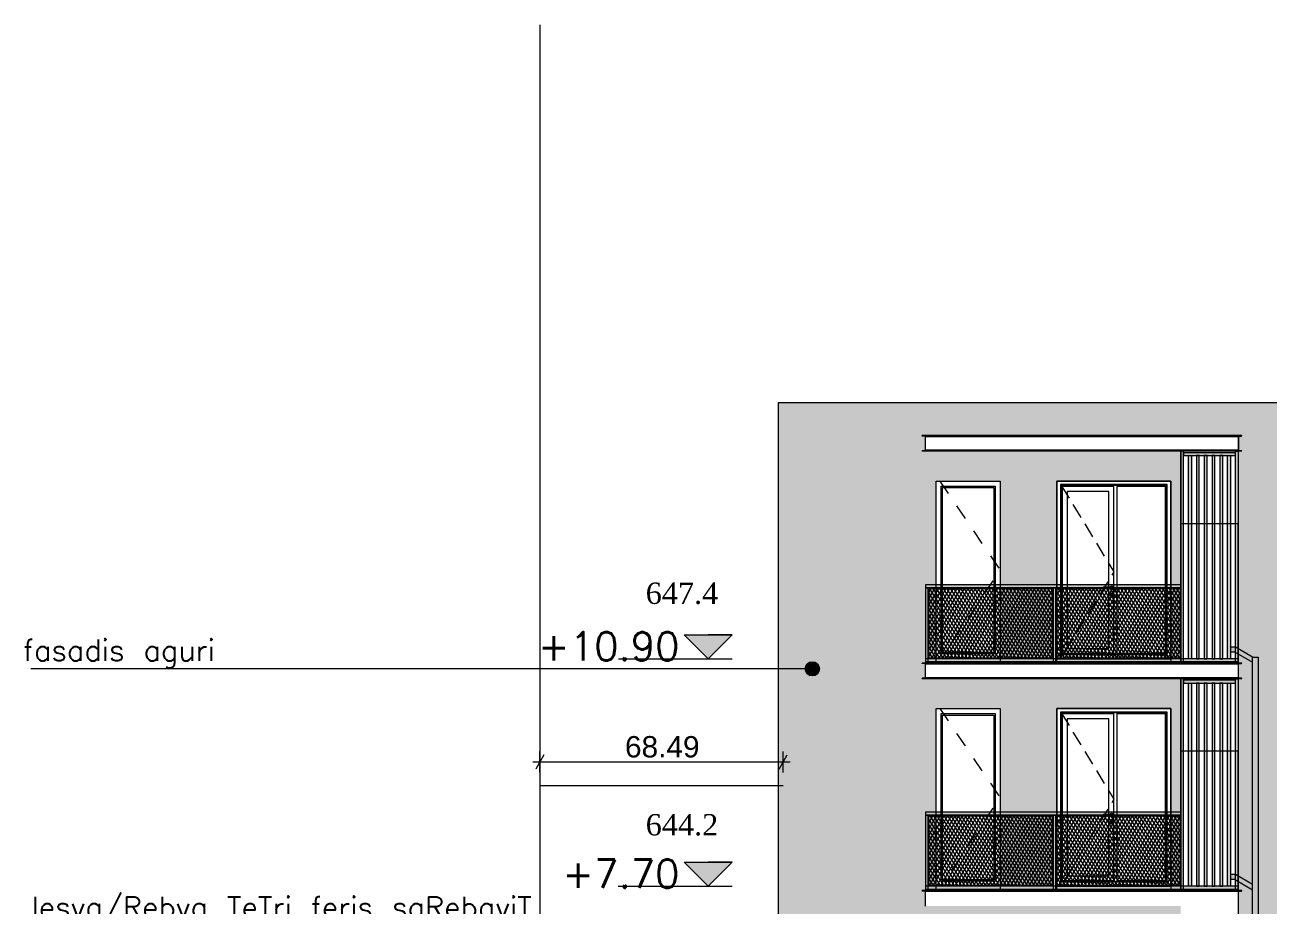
# Model space of a CAD drawing. Header units: metres. Extents: x 476297 to 476657, y 4620828 to 4621206.
# Drawn here: x 476531.52 to 476549, y 4621078.88 to 4621091.27 of the extents above; entities that cross this region are included whole.
import ezdxf

# ---------------------------------------------------------------- set-up
doc = ezdxf.new("R2010")
doc.units = ezdxf.units.M
doc.header["$MEASUREMENT"] = 0
doc.linetypes.add('Dashed', pattern=[0.423333, 0.211667, -0.211667])
doc.linetypes.add('Hidden Line', pattern=[0.3175, 0.211667, -0.105833])
for name, color, linetype in [('0_Pen_No__1', 7, 'Continuous'), ('0_Pen_No__250', 7, 'Continuous'), ('2D Drafting - General_Pen_No__30_Pen_No__9_Pen_No__9', 7, 'Continuous'), ('2D Drafting - General_Pen_No__7', 7, 'Continuous'), ('Annotation - Text_Pen_No__7_Pen_No__7', 7, 'Continuous'), ('New2D Drafting - General', 7, 'Continuous'), ('New2D Drafting - General_Pen_No__30_Pen_No__9_Pen_No__9', 7, 'Continuous'), ('NewNew_piketebi_Pen_No__7', 7, 'Continuous'), ('NewStructural - Bearing', 7, 'Continuous'), ('Structural - Bearing', 7, 'Continuous'), ('zoma', 7, 'Continuous'), ('zoma_Pen_No__1', 7, 'Continuous'), ('zoma_Pen_No__5', 7, 'Continuous')]:
    doc.layers.add(name, color=color, linetype=linetype)
doc.styles.add('GENERATED_STYLE_2', font='arial.ttf')
doc.styles.add('GENERATED_STYLE_6', font='times.ttf')
doc.linetypes.add('Break', pattern='A,0,[1,A-1 áƒ¡áƒ\x90áƒ®áƒšáƒ˜ - áƒ›áƒ¨áƒ”áƒœáƒ”áƒ‘áƒšáƒ”áƒ‘áƒ¡1.Shx,S=0.015679,R=0,X=0,Y=0],-1.975557,0', length=1.975557)
doc.dimstyles.new('GENERATED_STYLE__3', dxfattribs={"dimtxt": 0.3, "dimasz": 0.152, "dimexe": 0.18, "dimexo": 0.003, "dimgap": 0.09, "dimtad": 1, "dimtih": 1, "dimtoh": 1, "dimzin": 0, "dimdsep": 46, "dimtxsty": 'GENERATED_STYLE_2', "dimblk": 'ARROWHEAD_2', "dimblk1": 'ARROWHEAD_2', "dimblk2": 'ARROWHEAD_2', "dimcen": 0.09, "dimclrd": 1, "dimclre": 1, "dimclrt": 1, "dimadec": 0, "dimazin": 0, "dimtfac": 1, "dimtdec": 4, "dimtmove": 0, "dimatfit": 3, "dimfxl": 1, "dimtolj": 1, "dimtzin": 0, "dimarcsym": 0})
pattern_1 = [(60, (476844.52715, 4621385.791044), (-0.038971143, 0.0225), []), (122.833095, (476844.52715, 4621385.791044), (0.0368060797, 0.01875), [])]

# ---------------------------------------------------------------- blocks, each defined once
blk = doc.blocks.new('Line_22', base_point=(476542.589, 4621082.205))
at = {"layer": 'zoma_Pen_No__5', "linetype": 'Continuous', "lineweight": 0}
blk.add_hatch(color=142, dxfattribs=at).paths.add_polyline_path([(476542.489, 4621082.205), (476542.496, 4621082.167), (476542.518, 4621082.135), (476542.551, 4621082.113), (476542.589, 4621082.105), (476542.627, 4621082.113), (476542.66, 4621082.135), (476542.681, 4621082.167), (476542.689, 4621082.205), (476542.681, 4621082.244), (476542.66, 4621082.276), (476542.627, 4621082.298), (476542.589, 4621082.305), (476542.551, 4621082.298), (476542.518, 4621082.276), (476542.496, 4621082.244)])
at = {"layer": 'zoma_Pen_No__5', "color": 142, "linetype": 'Continuous', "lineweight": 0}
blk.add_line((476542.489, 4621082.205), (476531.599, 4621082.205), dxfattribs=at)
blk.add_circle((476542.589, 4621082.205), 0.1, dxfattribs=at)
blk = doc.blocks.new('*D923', base_point=(476844.527, 4621385.791))
at = {"layer": 'zoma', "color": 1, "linetype": 'Continuous', "lineweight": 0, "transparency": 16777216}
for p, q in [((476538.815, 4621080.994), (476538.7, 4621080.794)), ((476538.757, 4621080.744), (476538.757, 4621081.044)), ((476542.121, 4621080.794), (476542.237, 4621080.994)), ((476542.179, 4621080.744), (476542.179, 4621081.044)), ((476538.659, 4621080.894), (476538.757, 4621080.894)), ((476538.757, 4621080.894), (476542.179, 4621080.894)), ((476542.179, 4621080.894), (476542.277, 4621080.894))]:
    blk.add_line(p, q, dxfattribs=at)
at = {"layer": 'zoma', "color": 1, "lineweight": 0, "transparency": 16777216, "insert": (476539.955, 4621080.954), "char_height": 0.3, "attachment_point": 7, "style": 'GENERATED_STYLE_2'}
blk.add_mtext('\\A1;{\\pql;\\fArial CYR|b0|i0|c204|p34;68.49}', dxfattribs=at)
blk = doc.blocks.new('ARROWHEAD_2')
at = {"color": 0, "linetype": 'Continuous', "lineweight": 0}
for p, q in [((0, 0), (-1, 0)), ((-0.38, -0.66), (0.38, 0.66))]:
    blk.add_line(p, q, dxfattribs=at)

msp = doc.modelspace()

# ---------------------------------------------------------------- hatches: boundary and pattern name
at = {"layer": '0_Pen_No__250', "linetype": 'Continuous', "lineweight": 0}
for color, points in [(142, [(476541.124, 4621082.345), (476540.787, 4621082.683), (476541.462, 4621082.683)]), (250, [(476548.779, 4621082.371), (476548.54, 4621082.51), (476548.47, 4621082.51), (476548.47, 4621082.446), (476548.523, 4621082.446), (476548.779, 4621082.297)]), (250, [(476548.779, 4621071.446), (476548.779, 4621082.371), (476548.859, 4621082.371), (476548.86, 4621071.446)]), (142, [(476541.123, 4621079.145), (476540.786, 4621079.483), (476541.461, 4621079.483)]), (250, [(476548.779, 4621079.097), (476548.779, 4621079.171), (476548.54, 4621079.31), (476548.47, 4621079.31), (476548.47, 4621079.246), (476548.523, 4621079.246)])]:
    msp.add_hatch(color=color, dxfattribs=at).paths.add_polyline_path(points)
at = {"layer": '2D Drafting - General_Pen_No__30_Pen_No__9_Pen_No__9', "linetype": 'Continuous', "lineweight": 0}
h = msp.add_hatch(dxfattribs=at)
h.set_pattern_fill('BRICK___RUNNING_BOND', color=252, style=0, pattern_type=2)
h.set_pattern_definition([(0, (476587.32718, 4621075.4791), (0, 0.06664), []), (90, (476587.32718, 4621075.4791), (-0.2448, 0), [0.06664, -0.06664]), (90, (476587.44958, 4621075.54574), (-0.2448, 0), [0.06664, -0.06664])])
h.paths.add_polyline_path([(476559.579, 4621085.945), (476542.109, 4621085.945), (476542.109, 4621085.486), (476542.109, 4621075.846), (476544.18, 4621075.846), (476544.18, 4621075.886), (476544.329, 4621075.886), (476544.329, 4621078.446), (476545.229, 4621078.446), (476545.229, 4621075.886), (476546.029, 4621075.886), (476546.029, 4621078.446), (476547.629, 4621078.446), (476547.629, 4621075.886), (476547.77, 4621075.886), (476547.77, 4621078.866), (476544.329, 4621078.866), (476544.18, 4621078.866), (476544.18, 4621079.086), (476544.329, 4621079.086), (476544.329, 4621081.646), (476545.229, 4621081.646), (476545.229, 4621079.086), (476546.029, 4621079.086), (476546.029, 4621081.646), (476547.629, 4621081.646), (476547.629, 4621079.086), (476547.77, 4621079.086), (476547.77, 4621082.066), (476544.18, 4621082.066), (476544.18, 4621082.286), (476544.329, 4621082.286), (476544.329, 4621084.846), (476545.229, 4621084.846), (476545.229, 4621082.286), (476546.029, 4621082.286), (476546.029, 4621084.846), (476547.629, 4621084.846), (476547.629, 4621082.286), (476547.77, 4621082.286), (476547.77, 4621085.266), (476544.18, 4621085.266), (476544.18, 4621085.486), (476548.58, 4621085.486), (476548.58, 4621085.266), (476548.579, 4621085.266), (476548.579, 4621075.846), (476549.479, 4621075.846), (476549.479, 4621085.486), (476555.979, 4621085.486), (476555.979, 4621071.446), (476559.579, 4621071.446), (476559.579, 4621079.146), (476559.579, 4621079.146), (476559.579, 4621081.646), (476559.579, 4621082.346), (476559.579, 4621084.846)])
h.paths.add_polyline_path([(476556.979, 4621078.446), (476556.979, 4621076.846), (476558.579, 4621076.846), (476558.579, 4621078.446)], flags=0)
h.paths.add_polyline_path([(476556.979, 4621083.246), (476558.579, 4621083.246), (476558.579, 4621084.846), (476556.979, 4621084.846)], flags=0)
h.paths.add_polyline_path([(476556.979, 4621080.046), (476556.979, 4621081.646), (476558.579, 4621081.646), (476558.579, 4621080.046)], flags=0)
at = {"layer": 'New2D Drafting - General', "linetype": 'Continuous', "lineweight": 0}
h = msp.add_hatch(dxfattribs=at)
h.set_pattern_fill('BATT_INSULATION', style=0, pattern_type=2)
h.set_pattern_definition(pattern_1)
h.paths.add_polyline_path([(476544.229, 4621083.336), (476545.964, 4621083.336), (476545.964, 4621082.356), (476544.229, 4621082.356)])
h = msp.add_hatch(dxfattribs=at)
h.set_pattern_fill('BATT_INSULATION', style=0, pattern_type=2)
h.set_pattern_definition(pattern_1)
h.paths.add_polyline_path([(476546.024, 4621083.336), (476547.759, 4621083.336), (476547.759, 4621082.355), (476546.024, 4621082.355)])
h = msp.add_hatch(dxfattribs=at)
h.set_pattern_fill('BATT_INSULATION', style=0, pattern_type=2)
h.set_pattern_definition(pattern_1)
h.paths.add_polyline_path([(476544.229, 4621080.136), (476545.964, 4621080.136), (476545.964, 4621079.156), (476544.229, 4621079.156)])
h = msp.add_hatch(dxfattribs=at)
h.set_pattern_fill('BATT_INSULATION', style=0, pattern_type=2)
h.set_pattern_definition(pattern_1)
h.paths.add_polyline_path([(476546.024, 4621080.136), (476547.759, 4621080.136), (476547.759, 4621079.155), (476546.024, 4621079.155)])
at = {"layer": 'New2D Drafting - General_Pen_No__30_Pen_No__9_Pen_No__9', "linetype": 'Continuous', "lineweight": 0}
for points in [[(476547.809, 4621085.266), (476547.769, 4621085.266), (476547.769, 4621082.286), (476547.809, 4621082.286)], [(476547.809, 4621085.246), (476547.809, 4621085.205), (476548.539, 4621085.205), (476548.539, 4621085.246)], [(476547.879, 4621085.205), (476547.919, 4621085.205), (476547.919, 4621082.346), (476547.879, 4621082.346)], [(476548.029, 4621085.205), (476547.989, 4621085.205), (476547.989, 4621082.346), (476548.029, 4621082.346)], [(476548.139, 4621085.205), (476548.099, 4621085.205), (476548.099, 4621082.346), (476548.139, 4621082.346)], [(476548.249, 4621085.205), (476548.209, 4621085.205), (476548.209, 4621082.346), (476548.249, 4621082.346)], [(476548.359, 4621085.205), (476548.319, 4621085.205), (476548.319, 4621082.346), (476548.359, 4621082.346)], [(476548.429, 4621085.205), (476548.469, 4621085.205), (476548.469, 4621082.346), (476548.429, 4621082.346)], [(476548.539, 4621085.266), (476548.579, 4621085.266), (476548.579, 4621082.286), (476548.539, 4621082.286)], [(476544.179, 4621083.386), (476544.179, 4621083.346), (476547.77, 4621083.346), (476547.77, 4621083.386)], [(476544.179, 4621082.286), (476544.219, 4621082.286), (476544.219, 4621083.346), (476544.179, 4621083.346)], [(476544.219, 4621082.345), (476544.229, 4621082.355), (476544.229, 4621083.336), (476544.219, 4621083.346)], [(476545.964, 4621083.336), (476545.974, 4621083.346), (476544.219, 4621083.346), (476544.229, 4621083.336)], [(476545.974, 4621082.345), (476545.964, 4621082.355), (476545.964, 4621083.336), (476545.974, 4621083.346)], [(476545.974, 4621082.285), (476546.014, 4621082.285), (476546.014, 4621083.346), (476545.974, 4621083.346)], [(476546.014, 4621082.346), (476546.024, 4621082.356), (476546.024, 4621083.336), (476546.014, 4621083.346)], [(476547.759, 4621083.336), (476547.77, 4621083.346), (476546.015, 4621083.346), (476546.025, 4621083.336)], [(476547.77, 4621083.346), (476547.759, 4621083.336), (476547.759, 4621082.355), (476547.77, 4621082.346)], [(476544.179, 4621082.346), (476544.179, 4621082.306), (476548.579, 4621082.306), (476548.579, 4621082.346)], [(476545.964, 4621082.356), (476545.974, 4621082.346), (476544.219, 4621082.346), (476544.229, 4621082.356)], [(476547.759, 4621082.355), (476547.77, 4621082.346), (476546.014, 4621082.346), (476546.024, 4621082.356)], [(476547.809, 4621082.066), (476547.769, 4621082.066), (476547.769, 4621079.086), (476547.809, 4621079.086)], [(476547.809, 4621082.046), (476547.809, 4621082.005), (476548.539, 4621082.005), (476548.539, 4621082.046)], [(476548.539, 4621082.066), (476548.579, 4621082.066), (476548.579, 4621079.086), (476548.539, 4621079.086)], [(476547.879, 4621082.005), (476547.919, 4621082.005), (476547.919, 4621079.146), (476547.879, 4621079.146)], [(476548.029, 4621082.005), (476547.989, 4621082.005), (476547.989, 4621079.146), (476548.029, 4621079.146)], [(476548.139, 4621082.005), (476548.099, 4621082.005), (476548.099, 4621079.146), (476548.139, 4621079.146)], [(476548.249, 4621082.005), (476548.209, 4621082.005), (476548.209, 4621079.146), (476548.249, 4621079.146)], [(476548.359, 4621082.005), (476548.319, 4621082.005), (476548.319, 4621079.146), (476548.359, 4621079.146)], [(476548.429, 4621082.005), (476548.469, 4621082.005), (476548.469, 4621079.146), (476548.429, 4621079.146)], [(476544.179, 4621080.186), (476544.179, 4621080.146), (476547.77, 4621080.146), (476547.77, 4621080.186)], [(476544.179, 4621079.086), (476544.219, 4621079.086), (476544.219, 4621080.146), (476544.179, 4621080.146)], [(476544.219, 4621079.145), (476544.229, 4621079.155), (476544.229, 4621080.136), (476544.219, 4621080.146)], [(476545.964, 4621080.136), (476545.974, 4621080.146), (476544.219, 4621080.146), (476544.229, 4621080.136)], [(476545.974, 4621079.145), (476545.964, 4621079.155), (476545.964, 4621080.136), (476545.974, 4621080.146)], [(476545.974, 4621079.085), (476546.014, 4621079.085), (476546.014, 4621080.146), (476545.974, 4621080.146)], [(476546.014, 4621079.146), (476546.024, 4621079.156), (476546.024, 4621080.136), (476546.014, 4621080.146)], [(476547.759, 4621080.136), (476547.77, 4621080.146), (476546.015, 4621080.146), (476546.025, 4621080.136)], [(476547.77, 4621080.146), (476547.759, 4621080.136), (476547.759, 4621079.155), (476547.77, 4621079.146)], [(476544.179, 4621079.146), (476544.179, 4621079.106), (476548.579, 4621079.106), (476548.579, 4621079.146)], [(476545.964, 4621079.156), (476545.974, 4621079.146), (476544.219, 4621079.146), (476544.229, 4621079.156)], [(476547.759, 4621079.155), (476547.77, 4621079.146), (476546.014, 4621079.146), (476546.024, 4621079.156)]]:
    msp.add_hatch(color=255, dxfattribs=at).paths.add_polyline_path(points)

# ---------------------------------------------------------------- linework, layer by layer
at = {"layer": '0_Pen_No__1', "color": 7, "linetype": 'Continuous', "lineweight": 0, "flags": 128}
for points in [[(476541.124, 4621082.345), (476540.787, 4621082.683), (476541.124, 4621082.683)], [(476541.124, 4621082.345), (476541.462, 4621082.683), (476541.124, 4621082.683)], [(476539.862, 4621082.346), (476541.462, 4621082.345)], [(476541.123, 4621079.145), (476540.786, 4621079.483), (476541.123, 4621079.483)], [(476541.123, 4621079.145), (476541.461, 4621079.483), (476541.123, 4621079.483)], [(476539.861, 4621079.146), (476541.461, 4621079.145)]]:
    msp.add_lwpolyline(points, dxfattribs=at)
at = {"layer": '0_Pen_No__250', "color": 142, "linetype": 'Continuous', "lineweight": 0, "flags": 128}
for points in [[(476541.124, 4621082.345), (476540.787, 4621082.683), (476541.462, 4621082.683)], [(476541.123, 4621079.145), (476540.786, 4621079.483), (476541.461, 4621079.483)]]:
    msp.add_lwpolyline(points, close=True, dxfattribs=at)
at = {"layer": '0_Pen_No__250', "color": 7, "linetype": 'Continuous', "lineweight": 0, "flags": 128}
for points in [[(476548.779, 4621082.371), (476548.54, 4621082.51), (476548.47, 4621082.51), (476548.47, 4621082.446), (476548.523, 4621082.446), (476548.779, 4621082.297)], [(476548.779, 4621071.446), (476548.779, 4621082.371), (476548.859, 4621082.371), (476548.86, 4621071.446)], [(476548.779, 4621079.097), (476548.779, 4621079.171), (476548.54, 4621079.31), (476548.47, 4621079.31), (476548.47, 4621079.246), (476548.523, 4621079.246)]]:
    msp.add_lwpolyline(points, close=True, dxfattribs=at)
at = {"layer": '2D Drafting - General_Pen_No__30_Pen_No__9_Pen_No__9', "color": 7, "linetype": 'Continuous', "lineweight": 0, "flags": 128}
for points in [[(476559.579, 4621085.945), (476542.109, 4621085.945), (476542.109, 4621085.486), (476542.109, 4621075.846)], [(476544.18, 4621078.866), (476544.18, 4621079.086), (476544.329, 4621079.086), (476544.329, 4621081.646), (476545.229, 4621081.646), (476545.229, 4621079.086), (476546.029, 4621079.086), (476546.029, 4621081.646), (476547.629, 4621081.646), (476547.629, 4621079.086), (476547.77, 4621079.086), (476547.77, 4621082.066), (476544.18, 4621082.066), (476544.18, 4621082.286), (476544.329, 4621082.286), (476544.329, 4621084.846), (476545.229, 4621084.846), (476545.229, 4621082.286), (476546.029, 4621082.286), (476546.029, 4621084.846), (476547.629, 4621084.846), (476547.629, 4621082.286), (476547.77, 4621082.286), (476547.77, 4621085.266), (476544.18, 4621085.266), (476544.18, 4621085.486), (476548.58, 4621085.486), (476548.58, 4621085.266), (476548.579, 4621085.266), (476548.579, 4621075.846)]]:
    msp.add_lwpolyline(points, dxfattribs=at)
at = {"layer": '2D Drafting - General_Pen_No__7', "color": 7, "linetype": 'Continuous', "lineweight": 0, "flags": 128}
for points in [[(476544.329, 4621084.846), (476545.229, 4621084.846), (476545.229, 4621082.346), (476544.329, 4621082.346)], [(476544.399, 4621084.776), (476545.159, 4621084.776), (476545.159, 4621082.416), (476544.399, 4621082.416)], [(476544.419, 4621084.755), (476545.139, 4621084.755), (476545.139, 4621082.436), (476544.419, 4621082.436)], [(476547.579, 4621084.796), (476546.079, 4621084.796), (476546.079, 4621082.346), (476547.579, 4621082.346)], [(476547.569, 4621084.786), (476546.089, 4621084.786), (476546.089, 4621082.406), (476547.569, 4621082.406)], [(476546.829, 4621084.771), (476546.104, 4621084.771), (476546.104, 4621082.426), (476546.829, 4621082.426)], [(476546.759, 4621084.701), (476546.174, 4621084.701), (476546.174, 4621082.491), (476546.759, 4621082.491)], [(476547.554, 4621084.771), (476546.869, 4621084.771), (476546.869, 4621082.426), (476547.554, 4621082.426)], [(476544.329, 4621081.646), (476545.229, 4621081.646), (476545.229, 4621079.146), (476544.329, 4621079.146)], [(476544.399, 4621081.576), (476545.159, 4621081.576), (476545.159, 4621079.216), (476544.399, 4621079.216)], [(476544.419, 4621081.555), (476545.139, 4621081.555), (476545.139, 4621079.236), (476544.419, 4621079.236)], [(476547.579, 4621081.596), (476546.079, 4621081.596), (476546.079, 4621079.146), (476547.579, 4621079.146)], [(476547.569, 4621081.586), (476546.089, 4621081.586), (476546.089, 4621079.206), (476547.569, 4621079.206)], [(476546.829, 4621081.571), (476546.104, 4621081.571), (476546.104, 4621079.226), (476546.829, 4621079.226)], [(476547.554, 4621081.571), (476546.869, 4621081.571), (476546.869, 4621079.226), (476547.554, 4621079.226)], [(476546.759, 4621081.501), (476546.174, 4621081.501), (476546.174, 4621079.291), (476546.759, 4621079.291)]]:
    msp.add_lwpolyline(points, close=True, dxfattribs=at)
at = {"layer": '2D Drafting - General_Pen_No__7', "color": 7, "linetype": 'Dashed', "lineweight": 0, "flags": 128}
for points in [[(476544.38, 4621084.846), (476545.228, 4621083.597), (476544.402, 4621082.346)], [(476544.38, 4621081.646), (476545.228, 4621080.397), (476544.402, 4621079.146)]]:
    msp.add_lwpolyline(points, dxfattribs=at)
at = {"layer": '2D Drafting - General_Pen_No__7', "color": 7, "linetype": 'Continuous', "lineweight": 0, "flags": 128}
for points in [[(476546.033, 4621082.346), (476547.629, 4621082.346), (476547.629, 4621084.846), (476546.029, 4621084.846)], [(476546.029, 4621084.846), (476546.029, 4621082.346), (476546.033, 4621082.346)], [(476546.033, 4621079.146), (476547.629, 4621079.146), (476547.629, 4621081.646), (476546.029, 4621081.646)], [(476546.029, 4621081.646), (476546.029, 4621079.146), (476546.033, 4621079.146)]]:
    msp.add_lwpolyline(points, dxfattribs=at)
at = {"layer": '2D Drafting - General_Pen_No__7', "color": 7, "linetype": 'Hidden Line', "lineweight": 0, "flags": 128}
for points in [[(476546.089, 4621084.786), (476546.829, 4621083.571), (476546.08, 4621082.347)], [(476546.089, 4621081.586), (476546.829, 4621080.371), (476546.08, 4621079.147)]]:
    msp.add_lwpolyline(points, dxfattribs=at)
at = {"layer": 'New2D Drafting - General', "color": 7, "linetype": 'Continuous', "lineweight": 0, "flags": 128}
for points in [[(476544.229, 4621083.336), (476545.964, 4621083.336), (476545.964, 4621082.356), (476544.229, 4621082.356)], [(476546.024, 4621083.336), (476547.759, 4621083.336), (476547.759, 4621082.355), (476546.024, 4621082.355)], [(476544.229, 4621080.136), (476545.964, 4621080.136), (476545.964, 4621079.156), (476544.229, 4621079.156)], [(476546.024, 4621080.136), (476547.759, 4621080.136), (476547.759, 4621079.155), (476546.024, 4621079.155)]]:
    msp.add_lwpolyline(points, close=True, dxfattribs=at)
at = {"layer": 'New2D Drafting - General_Pen_No__30_Pen_No__9_Pen_No__9', "color": 7, "linetype": 'Continuous', "lineweight": 0, "flags": 128}
for points in [[(476547.809, 4621085.266), (476547.769, 4621085.266), (476547.769, 4621082.286), (476547.809, 4621082.286)], [(476547.809, 4621085.246), (476547.809, 4621085.205), (476548.539, 4621085.205), (476548.539, 4621085.246)], [(476547.879, 4621085.205), (476547.919, 4621085.205), (476547.919, 4621082.346), (476547.879, 4621082.346)], [(476548.029, 4621085.205), (476547.989, 4621085.205), (476547.989, 4621082.346), (476548.029, 4621082.346)], [(476548.139, 4621085.205), (476548.099, 4621085.205), (476548.099, 4621082.346), (476548.139, 4621082.346)], [(476548.249, 4621085.205), (476548.209, 4621085.205), (476548.209, 4621082.346), (476548.249, 4621082.346)], [(476548.359, 4621085.205), (476548.319, 4621085.205), (476548.319, 4621082.346), (476548.359, 4621082.346)], [(476548.429, 4621085.205), (476548.469, 4621085.205), (476548.469, 4621082.346), (476548.429, 4621082.346)], [(476548.539, 4621085.266), (476548.579, 4621085.266), (476548.579, 4621082.286), (476548.539, 4621082.286)], [(476547.769, 4621082.286), (476548.579, 4621082.286), (476548.579, 4621084.245), (476547.769, 4621084.245)], [(476544.179, 4621083.386), (476544.179, 4621083.346), (476547.77, 4621083.346), (476547.77, 4621083.386)], [(476544.179, 4621082.286), (476544.219, 4621082.286), (476544.219, 4621083.346), (476544.179, 4621083.346)], [(476544.219, 4621082.345), (476544.229, 4621082.355), (476544.229, 4621083.336), (476544.219, 4621083.346)], [(476545.964, 4621083.336), (476545.974, 4621083.346), (476544.219, 4621083.346), (476544.229, 4621083.336)], [(476545.974, 4621082.345), (476545.964, 4621082.355), (476545.964, 4621083.336), (476545.974, 4621083.346)], [(476545.974, 4621082.285), (476546.014, 4621082.285), (476546.014, 4621083.346), (476545.974, 4621083.346)], [(476546.014, 4621082.346), (476546.024, 4621082.356), (476546.024, 4621083.336), (476546.014, 4621083.346)], [(476547.759, 4621083.336), (476547.77, 4621083.346), (476546.015, 4621083.346), (476546.025, 4621083.336)], [(476547.77, 4621083.346), (476547.759, 4621083.336), (476547.759, 4621082.355), (476547.77, 4621082.346)], [(476544.179, 4621082.346), (476544.179, 4621082.306), (476548.579, 4621082.306), (476548.579, 4621082.346)], [(476545.964, 4621082.356), (476545.974, 4621082.346), (476544.219, 4621082.346), (476544.229, 4621082.356)], [(476547.759, 4621082.355), (476547.77, 4621082.346), (476546.014, 4621082.346), (476546.024, 4621082.356)], [(476547.809, 4621082.066), (476547.769, 4621082.066), (476547.769, 4621079.086), (476547.809, 4621079.086)], [(476547.809, 4621082.046), (476547.809, 4621082.005), (476548.539, 4621082.005), (476548.539, 4621082.046)], [(476548.539, 4621082.066), (476548.579, 4621082.066), (476548.579, 4621079.086), (476548.539, 4621079.086)], [(476547.879, 4621082.005), (476547.919, 4621082.005), (476547.919, 4621079.146), (476547.879, 4621079.146)], [(476548.029, 4621082.005), (476547.989, 4621082.005), (476547.989, 4621079.146), (476548.029, 4621079.146)], [(476548.139, 4621082.005), (476548.099, 4621082.005), (476548.099, 4621079.146), (476548.139, 4621079.146)], [(476548.249, 4621082.005), (476548.209, 4621082.005), (476548.209, 4621079.146), (476548.249, 4621079.146)], [(476548.359, 4621082.005), (476548.319, 4621082.005), (476548.319, 4621079.146), (476548.359, 4621079.146)], [(476548.429, 4621082.005), (476548.469, 4621082.005), (476548.469, 4621079.146), (476548.429, 4621079.146)], [(476547.769, 4621079.086), (476548.579, 4621079.086), (476548.579, 4621081.045), (476547.769, 4621081.045)], [(476544.179, 4621080.186), (476544.179, 4621080.146), (476547.77, 4621080.146), (476547.77, 4621080.186)], [(476544.179, 4621079.086), (476544.219, 4621079.086), (476544.219, 4621080.146), (476544.179, 4621080.146)], [(476544.219, 4621079.145), (476544.229, 4621079.155), (476544.229, 4621080.136), (476544.219, 4621080.146)], [(476545.964, 4621080.136), (476545.974, 4621080.146), (476544.219, 4621080.146), (476544.229, 4621080.136)], [(476545.974, 4621079.145), (476545.964, 4621079.155), (476545.964, 4621080.136), (476545.974, 4621080.146)], [(476545.974, 4621079.085), (476546.014, 4621079.085), (476546.014, 4621080.146), (476545.974, 4621080.146)], [(476546.014, 4621079.146), (476546.024, 4621079.156), (476546.024, 4621080.136), (476546.014, 4621080.146)], [(476547.759, 4621080.136), (476547.77, 4621080.146), (476546.015, 4621080.146), (476546.025, 4621080.136)], [(476547.77, 4621080.146), (476547.759, 4621080.136), (476547.759, 4621079.155), (476547.77, 4621079.146)], [(476544.179, 4621079.146), (476544.179, 4621079.106), (476548.579, 4621079.106), (476548.579, 4621079.146)], [(476545.964, 4621079.156), (476545.974, 4621079.146), (476544.219, 4621079.146), (476544.229, 4621079.156)], [(476547.759, 4621079.155), (476547.77, 4621079.146), (476546.014, 4621079.146), (476546.024, 4621079.156)]]:
    msp.add_lwpolyline(points, close=True, dxfattribs=at)
at = {"layer": 'NewStructural - Bearing', "color": 1, "linetype": 'Continuous', "lineweight": 0}
msp.add_line((476538.757, 4621091.265), (476538.757, 4621064.534), dxfattribs=at)
at = {"layer": 'NewStructural - Bearing', "color": 7, "linetype": 'Continuous', "lineweight": 0}
for p, q in [((476546.681, 4621083.353), (476546.678, 4621083.346)), ((476546.678, 4621083.346), (476546.681, 4621083.339)), ((476546.683, 4621083.353), (476546.68, 4621083.346)), ((476546.68, 4621083.346), (476546.683, 4621083.339)), ((476546.688, 4621083.356), (476546.681, 4621083.353)), ((476546.681, 4621083.339), (476546.688, 4621083.336)), ((476546.688, 4621083.353), (476546.686, 4621083.346)), ((476546.686, 4621083.346), (476546.688, 4621083.339)), ((476546.689, 4621083.356), (476546.688, 4621083.356)), ((476546.689, 4621083.336), (476546.688, 4621083.336)), ((476546.693, 4621083.356), (476546.689, 4621083.356)), ((476546.693, 4621083.336), (476546.689, 4621083.336)), ((476546.698, 4621083.356), (476546.693, 4621083.356)), ((476546.698, 4621083.336), (476546.693, 4621083.336)), ((476546.695, 4621083.353), (476546.694, 4621083.346)), ((476546.694, 4621083.346), (476546.695, 4621083.339)), ((476546.703, 4621083.356), (476546.698, 4621083.356)), ((476546.703, 4621083.336), (476546.698, 4621083.336)), ((476546.783, 4621083.356), (476546.703, 4621083.356)), ((476546.783, 4621083.336), (476546.703, 4621083.336)), ((476546.771, 4621083.246), (476546.775, 4621083.259)), ((476546.774, 4621083.356), (476546.775, 4621083.359)), ((476546.775, 4621083.332), (476546.774, 4621083.336)), ((476546.775, 4621083.359), (476546.785, 4621083.369)), ((476546.785, 4621083.322), (476546.775, 4621083.332)), ((476546.775, 4621083.259), (476546.785, 4621083.269)), ((476546.789, 4621083.356), (476546.783, 4621083.356)), ((476546.789, 4621083.336), (476546.783, 4621083.336)), ((476546.785, 4621083.369), (476546.798, 4621083.373)), ((476546.798, 4621083.319), (476546.785, 4621083.322)), ((476546.785, 4621083.269), (476546.798, 4621083.273)), ((476546.794, 4621083.356), (476546.789, 4621083.356)), ((476546.794, 4621083.336), (476546.789, 4621083.336)), ((476546.792, 4621083.257), (476546.791, 4621083.255)), ((476546.792, 4621083.353), (476546.793, 4621083.346)), ((476546.793, 4621083.346), (476546.792, 4621083.339)), ((476546.792, 4621083.257), (476546.793, 4621083.261)), ((476546.798, 4621083.263), (476546.793, 4621083.261)), ((476546.797, 4621083.356), (476546.794, 4621083.356)), ((476546.797, 4621083.336), (476546.794, 4621083.336)), ((476546.798, 4621083.356), (476546.797, 4621083.356)), ((476546.798, 4621083.336), (476546.797, 4621083.336)), ((476546.798, 4621083.373), (476546.812, 4621083.369)), ((476546.798, 4621083.356), (476546.805, 4621083.353)), ((476546.805, 4621083.339), (476546.798, 4621083.336)), ((476546.812, 4621083.322), (476546.798, 4621083.319)), ((476546.798, 4621083.273), (476546.812, 4621083.269)), ((476546.804, 4621083.261), (476546.798, 4621083.263)), ((476546.799, 4621083.353), (476546.801, 4621083.346)), ((476546.801, 4621083.346), (476546.799, 4621083.339)), ((476546.804, 4621083.353), (476546.807, 4621083.346)), ((476546.807, 4621083.346), (476546.804, 4621083.339)), ((476546.805, 4621083.257), (476546.804, 4621083.261)), ((476546.805, 4621083.353), (476546.808, 4621083.346)), ((476546.808, 4621083.346), (476546.805, 4621083.339)), ((476546.805, 4621083.257), (476546.806, 4621083.255)), ((476546.812, 4621083.369), (476546.822, 4621083.359)), ((476546.822, 4621083.332), (476546.812, 4621083.322)), ((476546.812, 4621083.269), (476546.822, 4621083.259)), ((476546.822, 4621083.359), (476546.825, 4621083.346)), ((476546.825, 4621083.346), (476546.822, 4621083.332)), ((476546.822, 4621083.259), (476546.825, 4621083.246)), ((476546.775, 4621083.232), (476546.771, 4621083.246)), ((476546.785, 4621083.222), (476546.775, 4621083.232)), ((476546.798, 4621083.219), (476546.785, 4621083.222)), ((476546.791, 4621083.255), (476546.793, 4621083.25)), ((476546.793, 4621083.25), (476546.793, 4621083.248)), ((476546.793, 4621083.248), (476546.793, 4621083.246)), ((476546.793, 4621083.246), (476546.793, 4621083.243)), ((476546.793, 4621083.243), (476546.793, 4621083.237)), ((476546.793, 4621083.237), (476546.793, 4621083.233)), ((476546.793, 4621083.233), (476546.795, 4621083.23)), ((476546.795, 4621083.23), (476546.798, 4621083.228)), ((476546.798, 4621083.228), (476546.802, 4621083.23)), ((476546.812, 4621083.222), (476546.798, 4621083.219)), ((476546.802, 4621083.23), (476546.803, 4621083.233)), ((476546.803, 4621083.25), (476546.806, 4621083.255)), ((476546.803, 4621083.248), (476546.803, 4621083.25)), ((476546.803, 4621083.248), (476546.803, 4621083.246)), ((476546.803, 4621083.246), (476546.803, 4621083.243)), ((476546.803, 4621083.243), (476546.803, 4621083.237)), ((476546.803, 4621083.237), (476546.803, 4621083.233)), ((476546.822, 4621083.232), (476546.812, 4621083.222)), ((476546.825, 4621083.246), (476546.822, 4621083.232)), ((476546.681, 4621080.153), (476546.678, 4621080.146)), ((476546.678, 4621080.146), (476546.681, 4621080.139)), ((476546.683, 4621080.153), (476546.68, 4621080.146)), ((476546.68, 4621080.146), (476546.683, 4621080.139)), ((476546.688, 4621080.156), (476546.681, 4621080.153)), ((476546.681, 4621080.139), (476546.688, 4621080.136)), ((476546.688, 4621080.153), (476546.686, 4621080.146)), ((476546.686, 4621080.146), (476546.688, 4621080.139)), ((476546.689, 4621080.156), (476546.688, 4621080.156)), ((476546.689, 4621080.136), (476546.688, 4621080.136)), ((476546.693, 4621080.156), (476546.689, 4621080.156)), ((476546.693, 4621080.136), (476546.689, 4621080.136)), ((476546.698, 4621080.156), (476546.693, 4621080.156)), ((476546.698, 4621080.136), (476546.693, 4621080.136)), ((476546.695, 4621080.153), (476546.694, 4621080.146)), ((476546.694, 4621080.146), (476546.695, 4621080.139)), ((476546.703, 4621080.156), (476546.698, 4621080.156)), ((476546.703, 4621080.136), (476546.698, 4621080.136)), ((476546.783, 4621080.156), (476546.703, 4621080.156)), ((476546.783, 4621080.136), (476546.703, 4621080.136)), ((476546.774, 4621080.156), (476546.775, 4621080.159)), ((476546.775, 4621080.132), (476546.774, 4621080.136)), ((476546.775, 4621080.159), (476546.785, 4621080.169)), ((476546.785, 4621080.122), (476546.775, 4621080.132)), ((476546.789, 4621080.156), (476546.783, 4621080.156)), ((476546.789, 4621080.136), (476546.783, 4621080.136)), ((476546.785, 4621080.169), (476546.798, 4621080.173)), ((476546.798, 4621080.119), (476546.785, 4621080.122)), ((476546.794, 4621080.156), (476546.789, 4621080.156)), ((476546.794, 4621080.136), (476546.789, 4621080.136)), ((476546.792, 4621080.153), (476546.793, 4621080.146)), ((476546.793, 4621080.146), (476546.792, 4621080.139)), ((476546.797, 4621080.156), (476546.794, 4621080.156)), ((476546.797, 4621080.136), (476546.794, 4621080.136)), ((476546.798, 4621080.156), (476546.797, 4621080.156)), ((476546.798, 4621080.136), (476546.797, 4621080.136)), ((476546.798, 4621080.173), (476546.812, 4621080.169)), ((476546.798, 4621080.156), (476546.805, 4621080.153)), ((476546.805, 4621080.139), (476546.798, 4621080.136)), ((476546.812, 4621080.122), (476546.798, 4621080.119)), ((476546.799, 4621080.153), (476546.801, 4621080.146)), ((476546.801, 4621080.146), (476546.799, 4621080.139)), ((476546.804, 4621080.153), (476546.807, 4621080.146)), ((476546.807, 4621080.146), (476546.804, 4621080.139)), ((476546.805, 4621080.153), (476546.808, 4621080.146)), ((476546.808, 4621080.146), (476546.805, 4621080.139)), ((476546.812, 4621080.169), (476546.822, 4621080.159)), ((476546.822, 4621080.132), (476546.812, 4621080.122)), ((476546.822, 4621080.159), (476546.825, 4621080.146)), ((476546.825, 4621080.146), (476546.822, 4621080.132)), ((476546.771, 4621080.046), (476546.775, 4621080.059)), ((476546.775, 4621080.032), (476546.771, 4621080.046)), ((476546.775, 4621080.059), (476546.785, 4621080.069)), ((476546.785, 4621080.022), (476546.775, 4621080.032)), ((476546.785, 4621080.069), (476546.798, 4621080.073)), ((476546.798, 4621080.019), (476546.785, 4621080.022)), ((476546.792, 4621080.057), (476546.791, 4621080.055)), ((476546.791, 4621080.055), (476546.793, 4621080.05)), ((476546.792, 4621080.057), (476546.793, 4621080.061)), ((476546.798, 4621080.063), (476546.793, 4621080.061)), ((476546.793, 4621080.05), (476546.793, 4621080.048)), ((476546.793, 4621080.048), (476546.793, 4621080.046)), ((476546.793, 4621080.046), (476546.793, 4621080.043)), ((476546.793, 4621080.043), (476546.793, 4621080.037)), ((476546.793, 4621080.037), (476546.793, 4621080.033)), ((476546.793, 4621080.033), (476546.795, 4621080.03)), ((476546.795, 4621080.03), (476546.798, 4621080.028)), ((476546.798, 4621080.073), (476546.812, 4621080.069)), ((476546.804, 4621080.061), (476546.798, 4621080.063)), ((476546.798, 4621080.028), (476546.802, 4621080.03)), ((476546.812, 4621080.022), (476546.798, 4621080.019)), ((476546.802, 4621080.03), (476546.803, 4621080.033)), ((476546.803, 4621080.05), (476546.806, 4621080.055)), ((476546.803, 4621080.048), (476546.803, 4621080.05)), ((476546.803, 4621080.048), (476546.803, 4621080.046)), ((476546.803, 4621080.046), (476546.803, 4621080.043)), ((476546.803, 4621080.043), (476546.803, 4621080.037)), ((476546.803, 4621080.037), (476546.803, 4621080.033)), ((476546.805, 4621080.057), (476546.804, 4621080.061)), ((476546.805, 4621080.057), (476546.806, 4621080.055)), ((476546.812, 4621080.069), (476546.822, 4621080.059)), ((476546.822, 4621080.032), (476546.812, 4621080.022)), ((476546.822, 4621080.059), (476546.825, 4621080.046)), ((476546.825, 4621080.046), (476546.822, 4621080.032))]:
    msp.add_line(p, q, dxfattribs=at)
at = {"layer": 'NewStructural - Bearing', "color": 1, "linetype": 'Break', "lineweight": 0}
msp.add_line((476538.757, 4621080.563), (476542.179, 4621080.563), dxfattribs=at)
at = {"layer": 'Structural - Bearing', "color": 7, "linetype": 'Continuous', "lineweight": 0}
for p, q in [((476544.133, 4621085.483), (476544.133, 4621085.486)), ((476548.626, 4621085.486), (476544.133, 4621085.486)), ((476544.134, 4621085.482), (476544.133, 4621085.483)), ((476548.626, 4621085.483), (476544.133, 4621085.483)), ((476544.135, 4621085.48), (476544.134, 4621085.482)), ((476544.136, 4621085.479), (476544.135, 4621085.48)), ((476544.138, 4621085.479), (476544.136, 4621085.479)), ((476544.175, 4621085.475), (476544.138, 4621085.479)), ((476548.621, 4621085.479), (476544.138, 4621085.479)), ((476544.176, 4621085.475), (476544.175, 4621085.475)), ((476548.584, 4621085.475), (476544.175, 4621085.475)), ((476544.178, 4621085.474), (476544.176, 4621085.475)), ((476544.179, 4621085.473), (476544.178, 4621085.474)), ((476544.18, 4621085.471), (476544.179, 4621085.473)), ((476544.18, 4621085.28), (476544.18, 4621085.471)), ((476548.58, 4621085.471), (476544.18, 4621085.471)), ((476548.58, 4621085.473), (476548.581, 4621085.474)), ((476548.58, 4621085.471), (476548.58, 4621085.473)), ((476548.58, 4621085.28), (476548.58, 4621085.471)), ((476548.581, 4621085.474), (476548.583, 4621085.475)), ((476548.583, 4621085.475), (476548.584, 4621085.475)), ((476548.584, 4621085.475), (476548.621, 4621085.479)), ((476548.621, 4621085.479), (476548.623, 4621085.479)), ((476548.623, 4621085.479), (476548.624, 4621085.48)), ((476548.624, 4621085.48), (476548.625, 4621085.482)), ((476548.625, 4621085.482), (476548.626, 4621085.483)), ((476548.626, 4621085.483), (476548.626, 4621085.486)), ((476544.133, 4621085.268), (476544.134, 4621085.27)), ((476544.133, 4621085.266), (476544.133, 4621085.268)), ((476548.626, 4621085.268), (476544.133, 4621085.268)), ((476548.626, 4621085.266), (476544.133, 4621085.266)), ((476544.134, 4621085.27), (476544.135, 4621085.271)), ((476544.135, 4621085.271), (476544.136, 4621085.272)), ((476544.136, 4621085.272), (476544.138, 4621085.272)), ((476544.138, 4621085.272), (476544.175, 4621085.276)), ((476548.621, 4621085.272), (476544.138, 4621085.272)), ((476544.175, 4621085.276), (476544.176, 4621085.276)), ((476548.584, 4621085.276), (476544.175, 4621085.276)), ((476544.176, 4621085.276), (476544.178, 4621085.277)), ((476544.178, 4621085.277), (476544.179, 4621085.278)), ((476544.179, 4621085.278), (476544.18, 4621085.28)), ((476548.58, 4621085.28), (476544.18, 4621085.28)), ((476548.58, 4621085.278), (476548.58, 4621085.28)), ((476548.581, 4621085.277), (476548.58, 4621085.278)), ((476548.583, 4621085.276), (476548.581, 4621085.277)), ((476548.584, 4621085.276), (476548.583, 4621085.276)), ((476548.621, 4621085.272), (476548.584, 4621085.276)), ((476548.623, 4621085.272), (476548.621, 4621085.272)), ((476548.624, 4621085.271), (476548.623, 4621085.272)), ((476548.625, 4621085.27), (476548.624, 4621085.271)), ((476548.626, 4621085.268), (476548.625, 4621085.27)), ((476548.626, 4621085.266), (476548.626, 4621085.268)), ((476544.133, 4621082.283), (476544.133, 4621082.286)), ((476548.626, 4621082.286), (476544.133, 4621082.286)), ((476544.134, 4621082.282), (476544.133, 4621082.283)), ((476548.626, 4621082.283), (476544.133, 4621082.283)), ((476544.135, 4621082.28), (476544.134, 4621082.282)), ((476544.136, 4621082.279), (476544.135, 4621082.28)), ((476544.138, 4621082.279), (476544.136, 4621082.279)), ((476544.175, 4621082.275), (476544.138, 4621082.279)), ((476548.621, 4621082.279), (476544.138, 4621082.279)), ((476544.176, 4621082.275), (476544.175, 4621082.275)), ((476548.584, 4621082.275), (476544.175, 4621082.275)), ((476544.178, 4621082.274), (476544.176, 4621082.275)), ((476544.179, 4621082.273), (476544.178, 4621082.274)), ((476544.18, 4621082.271), (476544.179, 4621082.273)), ((476544.18, 4621082.08), (476544.18, 4621082.271)), ((476548.58, 4621082.271), (476544.18, 4621082.271)), ((476548.58, 4621082.273), (476548.581, 4621082.274)), ((476548.58, 4621082.271), (476548.58, 4621082.273)), ((476548.58, 4621082.08), (476548.58, 4621082.271)), ((476548.581, 4621082.274), (476548.583, 4621082.275)), ((476548.583, 4621082.275), (476548.584, 4621082.275)), ((476548.584, 4621082.275), (476548.621, 4621082.279)), ((476548.621, 4621082.279), (476548.623, 4621082.279)), ((476548.623, 4621082.279), (476548.624, 4621082.28)), ((476548.624, 4621082.28), (476548.625, 4621082.282)), ((476548.625, 4621082.282), (476548.626, 4621082.283)), ((476548.626, 4621082.283), (476548.626, 4621082.286)), ((476544.133, 4621082.068), (476544.134, 4621082.07)), ((476544.133, 4621082.066), (476544.133, 4621082.068)), ((476548.626, 4621082.068), (476544.133, 4621082.068)), ((476548.626, 4621082.066), (476544.133, 4621082.066)), ((476544.134, 4621082.07), (476544.135, 4621082.071)), ((476544.135, 4621082.071), (476544.136, 4621082.072)), ((476544.136, 4621082.072), (476544.138, 4621082.072)), ((476544.138, 4621082.072), (476544.175, 4621082.076)), ((476548.621, 4621082.072), (476544.138, 4621082.072)), ((476544.175, 4621082.076), (476544.176, 4621082.076)), ((476548.584, 4621082.076), (476544.175, 4621082.076)), ((476544.176, 4621082.076), (476544.178, 4621082.077)), ((476544.178, 4621082.077), (476544.179, 4621082.078)), ((476544.179, 4621082.078), (476544.18, 4621082.08)), ((476548.58, 4621082.08), (476544.18, 4621082.08)), ((476548.58, 4621082.078), (476548.58, 4621082.08)), ((476548.581, 4621082.077), (476548.58, 4621082.078)), ((476548.583, 4621082.076), (476548.581, 4621082.077)), ((476548.584, 4621082.076), (476548.583, 4621082.076)), ((476548.621, 4621082.072), (476548.584, 4621082.076)), ((476548.623, 4621082.072), (476548.621, 4621082.072)), ((476548.624, 4621082.071), (476548.623, 4621082.072)), ((476548.625, 4621082.07), (476548.624, 4621082.071)), ((476548.626, 4621082.068), (476548.625, 4621082.07)), ((476548.626, 4621082.066), (476548.626, 4621082.068)), ((476544.133, 4621079.083), (476544.133, 4621079.086)), ((476548.626, 4621079.086), (476544.133, 4621079.086)), ((476544.134, 4621079.082), (476544.133, 4621079.083)), ((476548.626, 4621079.083), (476544.133, 4621079.083)), ((476544.135, 4621079.08), (476544.134, 4621079.082)), ((476544.136, 4621079.079), (476544.135, 4621079.08)), ((476544.138, 4621079.079), (476544.136, 4621079.079)), ((476544.175, 4621079.075), (476544.138, 4621079.079)), ((476548.621, 4621079.079), (476544.138, 4621079.079)), ((476544.176, 4621079.075), (476544.175, 4621079.075)), ((476548.584, 4621079.075), (476544.175, 4621079.075)), ((476544.178, 4621079.074), (476544.176, 4621079.075)), ((476544.179, 4621079.073), (476544.178, 4621079.074)), ((476544.18, 4621079.071), (476544.179, 4621079.073)), ((476544.18, 4621078.88), (476544.18, 4621079.071)), ((476548.58, 4621079.071), (476544.18, 4621079.071)), ((476548.58, 4621079.073), (476548.581, 4621079.074)), ((476548.58, 4621079.071), (476548.58, 4621079.073)), ((476548.58, 4621078.88), (476548.58, 4621079.071)), ((476548.581, 4621079.074), (476548.583, 4621079.075)), ((476548.583, 4621079.075), (476548.584, 4621079.075)), ((476548.584, 4621079.075), (476548.621, 4621079.079)), ((476548.621, 4621079.079), (476548.623, 4621079.079)), ((476548.623, 4621079.079), (476548.624, 4621079.08)), ((476548.624, 4621079.08), (476548.625, 4621079.082)), ((476548.625, 4621079.082), (476548.626, 4621079.083)), ((476548.626, 4621079.083), (476548.626, 4621079.086))]:
    msp.add_line(p, q, dxfattribs=at)

# ---------------------------------------------------------------- block references
at = {"layer": 'zoma_Pen_No__5', "color": 142, "linetype": 'Continuous', "lineweight": 0}
msp.add_blockref('Line_22', (476542.589, 4621082.205), dxfattribs=at)

# ---------------------------------------------------------------- texts
at = {"layer": 'Annotation - Text_Pen_No__7_Pen_No__7', "color": 142, "linetype": 'Continuous', "lineweight": 0, "insert": (476531.491, 4621082.616), "char_height": 0.3, "attachment_point": 1}
msp.add_mtext('\\A1;{\\pql;\\Ftxt.shx;fasadis aguri}', dxfattribs=at)
at = {"layer": 'Annotation - Text_Pen_No__7_Pen_No__7', "color": 142, "linetype": 'Continuous', "lineweight": 0, "insert": (476531.608, 4621078.999), "char_height": 0.3, "width": 7.51574, "attachment_point": 1, "line_spacing_factor": 0.85997}
msp.add_mtext('\\A1;{\\pql;\\Ftxt.shx;lesva/Rebva \\Ftxt.shx;TeTri\\Ftxt.shx; feris saRebaviT}', dxfattribs=at)
at = {"layer": 'NewNew_piketebi_Pen_No__7', "color": 1, "linetype": 'Continuous', "lineweight": 0, "char_height": 0.3, "attachment_point": 6, "style": 'GENERATED_STYLE_6'}
for s, insert in [('\\A1;{\\pqr;\\fTimes New Roman|b0|i0|c0|p18;6\\fTimes New Roman|b0|i0|c0|p18;4\\fTimes New Roman|b0|i0|c0|p18;7.4}', (476541.266, 4621083.265)), ('\\A1;{\\pqr;\\fTimes New Roman|b0|i0|c0|p18;6\\fTimes New Roman|b0|i0|c0|p18;44\\fTimes New Roman|b0|i0|c0|p18;.\\fTimes New Roman|b0|i0|c0|p18;2}', (476541.266, 4621080.008))]:
    msp.add_mtext(s, dxfattribs=dict(at, insert=insert))
at = {"layer": 'zoma_Pen_No__1', "color": 142, "linetype": 'Continuous', "lineweight": 0, "char_height": 0.4, "attachment_point": 9, "rotation": 359.986}
for s, insert in [('\\A1;{\\pqr;\\Ftxt.shx;+\\Ftxt.shx;10\\Ftxt.shx;.\\Ftxt.shx;9\\Ftxt.shx;0}', (476540.722, 4621082.322)), ('\\A1;{\\pqr;\\Ftxt.shx;+\\Ftxt.shx;7\\Ftxt.shx;.\\Ftxt.shx;7\\Ftxt.shx;0}', (476540.721, 4621079.122))]:
    msp.add_mtext(s, dxfattribs=dict(at, insert=insert))

# ---------------------------------------------------------------- dimensions: what is measured, and where the dimension line sits
at = {"layer": 'zoma', "color": 1, "linetype": 'Continuous', "lineweight": 0}
dim = msp.add_linear_dim(base=(476542.179, 4621080.894), p1=(476538.757, 4621091.265), p2=(476542.179, 4621079.325), text='68.49', dimstyle='GENERATED_STYLE__3', dxfattribs=at)
dim.commit()
dim.dimension.update_dxf_attribs({"geometry": '*D923', "text_midpoint": (476540.459, 4621081.104), "dimtype": 160})

doc.saveas('drawing.dxf')
